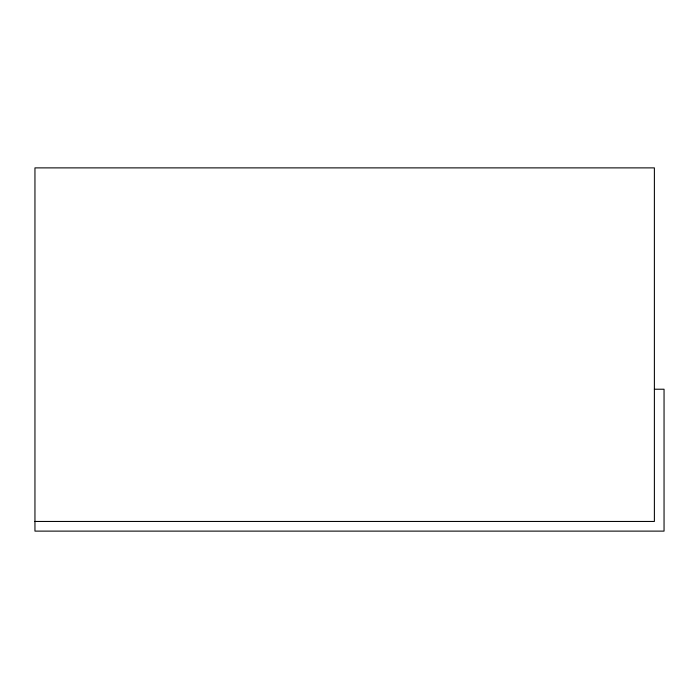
<?xml version="1.0" encoding="UTF-8"?>
<svg xmlns="http://www.w3.org/2000/svg" width="699" height="699" viewBox="0 0 699 699"><rect width="100%" height="100%" fill="white"/><g stroke="black" fill="none" stroke-linecap="round" stroke-linejoin="round"><path stroke-width="1.05" d="M654.386 389.221L664.05 389.221L664.05 531.118L34.95 531.118L34.95 167.882L654.386 167.882L654.386 521.454L34.95 521.454"/></g></svg>
